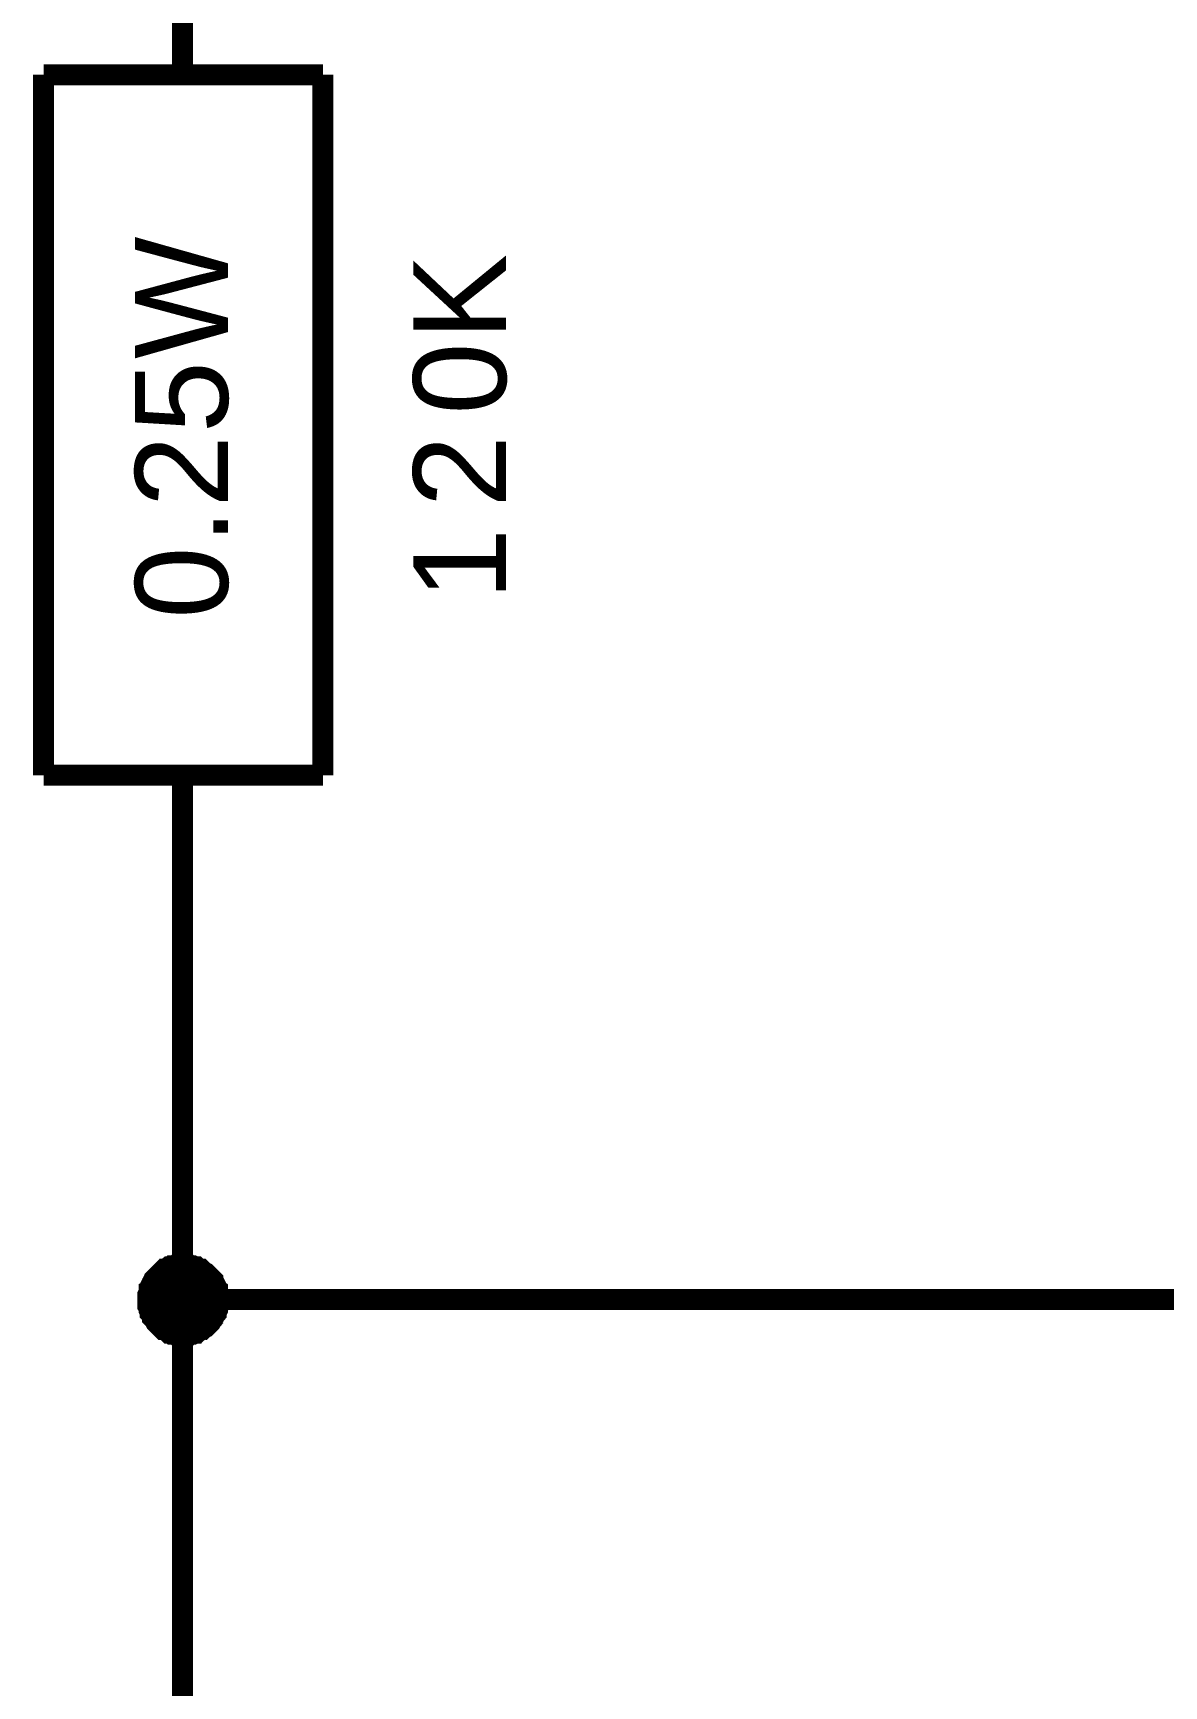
# Model space of a CAD drawing. Header units: millimetres. Extents: x -2024 to 917, y -725 to 13.
# Drawn here: x -1956.04 to -1939.89, y -302.18 to -278.58 of the extents above; entities that cross this region are included whole.
import ezdxf

# ---------------------------------------------------------------- set-up
doc = ezdxf.new("R2010")
doc.units = ezdxf.units.MM
doc.styles.get("Standard").update_dxf_attribs({"font": 'arial.ttf'})

msp = doc.modelspace()

# ---------------------------------------------------------------- linework, layer by layer
at = {"color": 7}
for points, const_width in [([(-1953.904, -279.172), (-1953.904, -276.672)], 0.3), ([(-1955.89, -279.172), (-1951.901, -279.172)], 0.3), ([(-1955.89, -289.174), (-1955.89, -279.172)], 0.3), ([(-1951.901, -289.174), (-1951.901, -279.172)], 0.3), ([(-1955.89, -289.174), (-1951.901, -289.174)], 0.3), ([(-1953.904, -289.174), (-1953.904, -291.674)], 0.3), ([(-1953.904, -301.659), (-1953.904, -296.659), (-1953.904, -291.674)], 0.3), ([(-1954.4, -296.659), (-1954.4, -296.642), (-1954.4, -296.609), (-1954.4, -296.592), (-1954.384, -296.559), (-1954.384, -296.543), (-1954.384, -296.509), (-1954.367, -296.493), (-1954.367, -296.476), (-1954.351, -296.443), (-1954.334, -296.427), (-1954.334, -296.41), (-1954.318, -296.377), (-1954.301, -296.36), (-1954.285, -296.344), (-1954.268, -296.327), (-1954.251, -296.311), (-1954.235, -296.294), (-1954.218, -296.278), (-1954.202, -296.261), (-1954.185, -296.245), (-1954.169, -296.228), (-1954.136, -296.228), (-1954.119, -296.211), (-1954.102, -296.195), (-1954.069, -296.195), (-1954.053, -296.178), (-1954.036, -296.178), (-1954.003, -296.178), (-1953.987, -296.162), (-1953.954, -296.162), (-1953.937, -296.162), (-1953.904, -296.162)], 0.3), ([(-1954.4, -296.659), (-1954.4, -296.642), (-1954.4, -296.609), (-1954.4, -296.592), (-1954.384, -296.559), (-1954.384, -296.543), (-1954.384, -296.509), (-1954.367, -296.493), (-1954.367, -296.476), (-1954.351, -296.443), (-1954.334, -296.427), (-1954.334, -296.41), (-1954.318, -296.377), (-1954.301, -296.36), (-1954.285, -296.344), (-1954.268, -296.327), (-1954.251, -296.311), (-1954.235, -296.294), (-1954.218, -296.278), (-1954.202, -296.261), (-1954.185, -296.245), (-1954.169, -296.228), (-1954.136, -296.228), (-1954.119, -296.211), (-1954.102, -296.195), (-1954.069, -296.195), (-1954.053, -296.178), (-1954.036, -296.178), (-1954.003, -296.178), (-1953.987, -296.162), (-1953.954, -296.162), (-1953.937, -296.162), (-1953.904, -296.162)], 0.3), ([(-1954.4, -296.659), (-1954.4, -296.642), (-1954.4, -296.609), (-1954.4, -296.592), (-1954.384, -296.559), (-1954.384, -296.543), (-1954.384, -296.509), (-1954.367, -296.493), (-1954.367, -296.476), (-1954.351, -296.443), (-1954.334, -296.427), (-1954.334, -296.41), (-1954.318, -296.377), (-1954.301, -296.36), (-1954.285, -296.344), (-1954.268, -296.327), (-1954.251, -296.311), (-1954.235, -296.294), (-1954.218, -296.278), (-1954.202, -296.261), (-1954.185, -296.245), (-1954.169, -296.228), (-1954.136, -296.228), (-1954.119, -296.211), (-1954.102, -296.195), (-1954.069, -296.195), (-1954.053, -296.178), (-1954.036, -296.178), (-1954.003, -296.178), (-1953.987, -296.162), (-1953.954, -296.162), (-1953.937, -296.162), (-1953.904, -296.162)], 0.3), ([(-1954.4, -296.659), (-1954.4, -296.642), (-1954.4, -296.609), (-1954.4, -296.592), (-1954.384, -296.559), (-1954.384, -296.543), (-1954.384, -296.509), (-1954.367, -296.493), (-1954.367, -296.476), (-1954.351, -296.443), (-1954.334, -296.427), (-1954.334, -296.41), (-1954.318, -296.377), (-1954.301, -296.36), (-1954.285, -296.344), (-1954.268, -296.327), (-1954.251, -296.311), (-1954.235, -296.294), (-1954.218, -296.278), (-1954.202, -296.261), (-1954.185, -296.245), (-1954.169, -296.228), (-1954.136, -296.228), (-1954.119, -296.211), (-1954.102, -296.195), (-1954.069, -296.195), (-1954.053, -296.178), (-1954.036, -296.178), (-1954.003, -296.178), (-1953.987, -296.162), (-1953.954, -296.162), (-1953.937, -296.162), (-1953.904, -296.162)], 0.3), ([(-1954.4, -296.659), (-1954.4, -296.642), (-1954.4, -296.609), (-1954.4, -296.592), (-1954.384, -296.559), (-1954.384, -296.543), (-1954.384, -296.509), (-1954.367, -296.493), (-1954.367, -296.476), (-1954.351, -296.443), (-1954.334, -296.427), (-1954.334, -296.41), (-1954.318, -296.377), (-1954.301, -296.36), (-1954.285, -296.344), (-1954.268, -296.327), (-1954.251, -296.311), (-1954.235, -296.294), (-1954.218, -296.278), (-1954.202, -296.261), (-1954.185, -296.245), (-1954.169, -296.228), (-1954.136, -296.228), (-1954.119, -296.211), (-1954.102, -296.195), (-1954.069, -296.195), (-1954.053, -296.178), (-1954.036, -296.178), (-1954.003, -296.178), (-1953.987, -296.162), (-1953.954, -296.162), (-1953.937, -296.162), (-1953.904, -296.162)], 0.0991), ([(-1954.4, -296.659), (-1954.4, -296.642), (-1954.4, -296.609), (-1954.4, -296.592), (-1954.384, -296.559), (-1954.384, -296.543), (-1954.384, -296.509), (-1954.367, -296.493), (-1954.367, -296.476), (-1954.351, -296.443), (-1954.334, -296.427), (-1954.334, -296.41), (-1954.318, -296.377), (-1954.301, -296.36), (-1954.285, -296.344), (-1954.268, -296.327), (-1954.251, -296.311), (-1954.235, -296.294), (-1954.218, -296.278), (-1954.202, -296.261), (-1954.185, -296.245), (-1954.169, -296.228), (-1954.136, -296.228), (-1954.119, -296.211), (-1954.102, -296.195), (-1954.069, -296.195), (-1954.053, -296.178), (-1954.036, -296.178), (-1954.003, -296.178), (-1953.987, -296.162), (-1953.954, -296.162), (-1953.937, -296.162), (-1953.904, -296.162)], 0.0991), ([(-1954.4, -296.659), (-1954.4, -296.642), (-1954.4, -296.609), (-1954.4, -296.592), (-1954.384, -296.559), (-1954.384, -296.543), (-1954.384, -296.509), (-1954.367, -296.493), (-1954.367, -296.476), (-1954.351, -296.443), (-1954.334, -296.427), (-1954.334, -296.41), (-1954.318, -296.377), (-1954.301, -296.36), (-1954.285, -296.344), (-1954.268, -296.327), (-1954.251, -296.311), (-1954.235, -296.294), (-1954.218, -296.278), (-1954.202, -296.261), (-1954.185, -296.245), (-1954.169, -296.228), (-1954.136, -296.228), (-1954.119, -296.211), (-1954.102, -296.195), (-1954.069, -296.195), (-1954.053, -296.178), (-1954.036, -296.178), (-1954.003, -296.178), (-1953.987, -296.162), (-1953.954, -296.162), (-1953.937, -296.162), (-1953.904, -296.162)], 0.0991), ([(-1954.4, -296.659), (-1954.4, -296.642), (-1954.4, -296.609), (-1954.4, -296.592), (-1954.384, -296.559), (-1954.384, -296.543), (-1954.384, -296.509), (-1954.367, -296.493), (-1954.367, -296.476), (-1954.351, -296.443), (-1954.334, -296.427), (-1954.334, -296.41), (-1954.318, -296.377), (-1954.301, -296.36), (-1954.285, -296.344), (-1954.268, -296.327), (-1954.251, -296.311), (-1954.235, -296.294), (-1954.218, -296.278), (-1954.202, -296.261), (-1954.185, -296.245), (-1954.169, -296.228), (-1954.136, -296.228), (-1954.119, -296.211), (-1954.102, -296.195), (-1954.069, -296.195), (-1954.053, -296.178), (-1954.036, -296.178), (-1954.003, -296.178), (-1953.987, -296.162), (-1953.954, -296.162), (-1953.937, -296.162), (-1953.904, -296.162)], 0.0991), ([(-1953.904, -296.162), (-1953.904, -296.162)], 0.3), ([(-1953.904, -296.162), (-1953.871, -296.162), (-1953.854, -296.162), (-1953.821, -296.162), (-1953.805, -296.178), (-1953.771, -296.178), (-1953.755, -296.178), (-1953.722, -296.195), (-1953.705, -296.195), (-1953.689, -296.211), (-1953.656, -296.228), (-1953.639, -296.228), (-1953.623, -296.245), (-1953.606, -296.261), (-1953.573, -296.278), (-1953.556, -296.294), (-1953.54, -296.311), (-1953.523, -296.327), (-1953.507, -296.344), (-1953.49, -296.36), (-1953.474, -296.377), (-1953.474, -296.41), (-1953.457, -296.427), (-1953.44, -296.443), (-1953.424, -296.476), (-1953.424, -296.493), (-1953.407, -296.509), (-1953.407, -296.543), (-1953.407, -296.559), (-1953.391, -296.592), (-1953.391, -296.609), (-1953.391, -296.642), (-1953.391, -296.659)], 0.3), ([(-1953.904, -296.162), (-1953.904, -296.162)], 0.3), ([(-1953.904, -296.162), (-1953.871, -296.162), (-1953.854, -296.162), (-1953.821, -296.162), (-1953.805, -296.178), (-1953.771, -296.178), (-1953.755, -296.178), (-1953.722, -296.195), (-1953.705, -296.195), (-1953.689, -296.211), (-1953.656, -296.228), (-1953.639, -296.228), (-1953.623, -296.245), (-1953.606, -296.261), (-1953.573, -296.278), (-1953.556, -296.294), (-1953.54, -296.311), (-1953.523, -296.327), (-1953.507, -296.344), (-1953.49, -296.36), (-1953.474, -296.377), (-1953.474, -296.41), (-1953.457, -296.427), (-1953.44, -296.443), (-1953.424, -296.476), (-1953.424, -296.493), (-1953.407, -296.509), (-1953.407, -296.543), (-1953.407, -296.559), (-1953.391, -296.592), (-1953.391, -296.609), (-1953.391, -296.642), (-1953.391, -296.659)], 0.3), ([(-1953.904, -296.162), (-1953.904, -296.162)], 0.3), ([(-1953.904, -296.162), (-1953.871, -296.162), (-1953.854, -296.162), (-1953.821, -296.162), (-1953.805, -296.178), (-1953.771, -296.178), (-1953.755, -296.178), (-1953.722, -296.195), (-1953.705, -296.195), (-1953.689, -296.211), (-1953.656, -296.228), (-1953.639, -296.228), (-1953.623, -296.245), (-1953.606, -296.261), (-1953.573, -296.278), (-1953.556, -296.294), (-1953.54, -296.311), (-1953.523, -296.327), (-1953.507, -296.344), (-1953.49, -296.36), (-1953.474, -296.377), (-1953.474, -296.41), (-1953.457, -296.427), (-1953.44, -296.443), (-1953.424, -296.476), (-1953.424, -296.493), (-1953.407, -296.509), (-1953.407, -296.543), (-1953.407, -296.559), (-1953.391, -296.592), (-1953.391, -296.609), (-1953.391, -296.642), (-1953.391, -296.659)], 0.3), ([(-1953.904, -296.162), (-1953.904, -296.162)], 0.3), ([(-1953.904, -296.162), (-1953.871, -296.162), (-1953.854, -296.162), (-1953.821, -296.162), (-1953.805, -296.178), (-1953.771, -296.178), (-1953.755, -296.178), (-1953.722, -296.195), (-1953.705, -296.195), (-1953.689, -296.211), (-1953.656, -296.228), (-1953.639, -296.228), (-1953.623, -296.245), (-1953.606, -296.261), (-1953.573, -296.278), (-1953.556, -296.294), (-1953.54, -296.311), (-1953.523, -296.327), (-1953.507, -296.344), (-1953.49, -296.36), (-1953.474, -296.377), (-1953.474, -296.41), (-1953.457, -296.427), (-1953.44, -296.443), (-1953.424, -296.476), (-1953.424, -296.493), (-1953.407, -296.509), (-1953.407, -296.543), (-1953.407, -296.559), (-1953.391, -296.592), (-1953.391, -296.609), (-1953.391, -296.642), (-1953.391, -296.659)], 0.3), ([(-1953.904, -296.162), (-1953.904, -296.162)], 0.0991), ([(-1953.904, -296.162), (-1953.871, -296.162), (-1953.854, -296.162), (-1953.821, -296.162), (-1953.805, -296.178), (-1953.771, -296.178), (-1953.755, -296.178), (-1953.722, -296.195), (-1953.705, -296.195), (-1953.689, -296.211), (-1953.656, -296.228), (-1953.639, -296.228), (-1953.623, -296.245), (-1953.606, -296.261), (-1953.573, -296.278), (-1953.556, -296.294), (-1953.54, -296.311), (-1953.523, -296.327), (-1953.507, -296.344), (-1953.49, -296.36), (-1953.474, -296.377), (-1953.474, -296.41), (-1953.457, -296.427), (-1953.44, -296.443), (-1953.424, -296.476), (-1953.424, -296.493), (-1953.407, -296.509), (-1953.407, -296.543), (-1953.407, -296.559), (-1953.391, -296.592), (-1953.391, -296.609), (-1953.391, -296.642), (-1953.391, -296.659)], 0.0991), ([(-1953.904, -296.162), (-1953.904, -296.162)], 0.0991), ([(-1953.904, -296.162), (-1953.871, -296.162), (-1953.854, -296.162), (-1953.821, -296.162), (-1953.805, -296.178), (-1953.771, -296.178), (-1953.755, -296.178), (-1953.722, -296.195), (-1953.705, -296.195), (-1953.689, -296.211), (-1953.656, -296.228), (-1953.639, -296.228), (-1953.623, -296.245), (-1953.606, -296.261), (-1953.573, -296.278), (-1953.556, -296.294), (-1953.54, -296.311), (-1953.523, -296.327), (-1953.507, -296.344), (-1953.49, -296.36), (-1953.474, -296.377), (-1953.474, -296.41), (-1953.457, -296.427), (-1953.44, -296.443), (-1953.424, -296.476), (-1953.424, -296.493), (-1953.407, -296.509), (-1953.407, -296.543), (-1953.407, -296.559), (-1953.391, -296.592), (-1953.391, -296.609), (-1953.391, -296.642), (-1953.391, -296.659)], 0.0991), ([(-1953.904, -296.162), (-1953.904, -296.162)], 0.0991), ([(-1953.904, -296.162), (-1953.871, -296.162), (-1953.854, -296.162), (-1953.821, -296.162), (-1953.805, -296.178), (-1953.771, -296.178), (-1953.755, -296.178), (-1953.722, -296.195), (-1953.705, -296.195), (-1953.689, -296.211), (-1953.656, -296.228), (-1953.639, -296.228), (-1953.623, -296.245), (-1953.606, -296.261), (-1953.573, -296.278), (-1953.556, -296.294), (-1953.54, -296.311), (-1953.523, -296.327), (-1953.507, -296.344), (-1953.49, -296.36), (-1953.474, -296.377), (-1953.474, -296.41), (-1953.457, -296.427), (-1953.44, -296.443), (-1953.424, -296.476), (-1953.424, -296.493), (-1953.407, -296.509), (-1953.407, -296.543), (-1953.407, -296.559), (-1953.391, -296.592), (-1953.391, -296.609), (-1953.391, -296.642), (-1953.391, -296.659)], 0.0991), ([(-1953.904, -296.162), (-1953.904, -296.162)], 0.0991), ([(-1953.904, -296.162), (-1953.871, -296.162), (-1953.854, -296.162), (-1953.821, -296.162), (-1953.805, -296.178), (-1953.771, -296.178), (-1953.755, -296.178), (-1953.722, -296.195), (-1953.705, -296.195), (-1953.689, -296.211), (-1953.656, -296.228), (-1953.639, -296.228), (-1953.623, -296.245), (-1953.606, -296.261), (-1953.573, -296.278), (-1953.556, -296.294), (-1953.54, -296.311), (-1953.523, -296.327), (-1953.507, -296.344), (-1953.49, -296.36), (-1953.474, -296.377), (-1953.474, -296.41), (-1953.457, -296.427), (-1953.44, -296.443), (-1953.424, -296.476), (-1953.424, -296.493), (-1953.407, -296.509), (-1953.407, -296.543), (-1953.407, -296.559), (-1953.391, -296.592), (-1953.391, -296.609), (-1953.391, -296.642), (-1953.391, -296.659)], 0.0991), ([(-1953.904, -297.172), (-1953.937, -297.172), (-1953.954, -297.172), (-1953.987, -297.172), (-1954.003, -297.155), (-1954.036, -297.155), (-1954.053, -297.155), (-1954.069, -297.139), (-1954.102, -297.139), (-1954.119, -297.122), (-1954.136, -297.106), (-1954.169, -297.089), (-1954.185, -297.089), (-1954.202, -297.072), (-1954.218, -297.056), (-1954.235, -297.039), (-1954.251, -297.023), (-1954.268, -297.006), (-1954.285, -296.99), (-1954.301, -296.957), (-1954.318, -296.94), (-1954.334, -296.923), (-1954.334, -296.907), (-1954.351, -296.874), (-1954.367, -296.857), (-1954.367, -296.841), (-1954.384, -296.808), (-1954.384, -296.791), (-1954.384, -296.758), (-1954.4, -296.741), (-1954.4, -296.708), (-1954.4, -296.692), (-1954.4, -296.659)], 0.3), ([(-1954.4, -296.659), (-1954.4, -296.659)], 0.3), ([(-1953.904, -297.172), (-1953.937, -297.172), (-1953.954, -297.172), (-1953.987, -297.172), (-1954.003, -297.155), (-1954.036, -297.155), (-1954.053, -297.155), (-1954.069, -297.139), (-1954.102, -297.139), (-1954.119, -297.122), (-1954.136, -297.106), (-1954.169, -297.089), (-1954.185, -297.089), (-1954.202, -297.072), (-1954.218, -297.056), (-1954.235, -297.039), (-1954.251, -297.023), (-1954.268, -297.006), (-1954.285, -296.99), (-1954.301, -296.957), (-1954.318, -296.94), (-1954.334, -296.923), (-1954.334, -296.907), (-1954.351, -296.874), (-1954.367, -296.857), (-1954.367, -296.841), (-1954.384, -296.808), (-1954.384, -296.791), (-1954.384, -296.758), (-1954.4, -296.741), (-1954.4, -296.708), (-1954.4, -296.692), (-1954.4, -296.659)], 0.3), ([(-1954.4, -296.659), (-1954.4, -296.659)], 0.3), ([(-1953.904, -297.172), (-1953.937, -297.172), (-1953.954, -297.172), (-1953.987, -297.172), (-1954.003, -297.155), (-1954.036, -297.155), (-1954.053, -297.155), (-1954.069, -297.139), (-1954.102, -297.139), (-1954.119, -297.122), (-1954.136, -297.106), (-1954.169, -297.089), (-1954.185, -297.089), (-1954.202, -297.072), (-1954.218, -297.056), (-1954.235, -297.039), (-1954.251, -297.023), (-1954.268, -297.006), (-1954.285, -296.99), (-1954.301, -296.957), (-1954.318, -296.94), (-1954.334, -296.923), (-1954.334, -296.907), (-1954.351, -296.874), (-1954.367, -296.857), (-1954.367, -296.841), (-1954.384, -296.808), (-1954.384, -296.791), (-1954.384, -296.758), (-1954.4, -296.741), (-1954.4, -296.708), (-1954.4, -296.692), (-1954.4, -296.659)], 0.3), ([(-1954.4, -296.659), (-1954.4, -296.659)], 0.3), ([(-1953.904, -297.172), (-1953.937, -297.172), (-1953.954, -297.172), (-1953.987, -297.172), (-1954.003, -297.155), (-1954.036, -297.155), (-1954.053, -297.155), (-1954.069, -297.139), (-1954.102, -297.139), (-1954.119, -297.122), (-1954.136, -297.106), (-1954.169, -297.089), (-1954.185, -297.089), (-1954.202, -297.072), (-1954.218, -297.056), (-1954.235, -297.039), (-1954.251, -297.023), (-1954.268, -297.006), (-1954.285, -296.99), (-1954.301, -296.957), (-1954.318, -296.94), (-1954.334, -296.923), (-1954.334, -296.907), (-1954.351, -296.874), (-1954.367, -296.857), (-1954.367, -296.841), (-1954.384, -296.808), (-1954.384, -296.791), (-1954.384, -296.758), (-1954.4, -296.741), (-1954.4, -296.708), (-1954.4, -296.692), (-1954.4, -296.659)], 0.3), ([(-1954.4, -296.659), (-1954.4, -296.659)], 0.3), ([(-1953.904, -297.172), (-1953.937, -297.172), (-1953.954, -297.172), (-1953.987, -297.172), (-1954.003, -297.155), (-1954.036, -297.155), (-1954.053, -297.155), (-1954.069, -297.139), (-1954.102, -297.139), (-1954.119, -297.122), (-1954.136, -297.106), (-1954.169, -297.089), (-1954.185, -297.089), (-1954.202, -297.072), (-1954.218, -297.056), (-1954.235, -297.039), (-1954.251, -297.023), (-1954.268, -297.006), (-1954.285, -296.99), (-1954.301, -296.957), (-1954.318, -296.94), (-1954.334, -296.923), (-1954.334, -296.907), (-1954.351, -296.874), (-1954.367, -296.857), (-1954.367, -296.841), (-1954.384, -296.808), (-1954.384, -296.791), (-1954.384, -296.758), (-1954.4, -296.741), (-1954.4, -296.708), (-1954.4, -296.692), (-1954.4, -296.659)], 0.0991), ([(-1954.4, -296.659), (-1954.4, -296.659)], 0.0991), ([(-1953.904, -297.172), (-1953.937, -297.172), (-1953.954, -297.172), (-1953.987, -297.172), (-1954.003, -297.155), (-1954.036, -297.155), (-1954.053, -297.155), (-1954.069, -297.139), (-1954.102, -297.139), (-1954.119, -297.122), (-1954.136, -297.106), (-1954.169, -297.089), (-1954.185, -297.089), (-1954.202, -297.072), (-1954.218, -297.056), (-1954.235, -297.039), (-1954.251, -297.023), (-1954.268, -297.006), (-1954.285, -296.99), (-1954.301, -296.957), (-1954.318, -296.94), (-1954.334, -296.923), (-1954.334, -296.907), (-1954.351, -296.874), (-1954.367, -296.857), (-1954.367, -296.841), (-1954.384, -296.808), (-1954.384, -296.791), (-1954.384, -296.758), (-1954.4, -296.741), (-1954.4, -296.708), (-1954.4, -296.692), (-1954.4, -296.659)], 0.0991), ([(-1954.4, -296.659), (-1954.4, -296.659)], 0.0991), ([(-1953.904, -297.172), (-1953.937, -297.172), (-1953.954, -297.172), (-1953.987, -297.172), (-1954.003, -297.155), (-1954.036, -297.155), (-1954.053, -297.155), (-1954.069, -297.139), (-1954.102, -297.139), (-1954.119, -297.122), (-1954.136, -297.106), (-1954.169, -297.089), (-1954.185, -297.089), (-1954.202, -297.072), (-1954.218, -297.056), (-1954.235, -297.039), (-1954.251, -297.023), (-1954.268, -297.006), (-1954.285, -296.99), (-1954.301, -296.957), (-1954.318, -296.94), (-1954.334, -296.923), (-1954.334, -296.907), (-1954.351, -296.874), (-1954.367, -296.857), (-1954.367, -296.841), (-1954.384, -296.808), (-1954.384, -296.791), (-1954.384, -296.758), (-1954.4, -296.741), (-1954.4, -296.708), (-1954.4, -296.692), (-1954.4, -296.659)], 0.0991), ([(-1954.4, -296.659), (-1954.4, -296.659)], 0.0991), ([(-1953.904, -297.172), (-1953.937, -297.172), (-1953.954, -297.172), (-1953.987, -297.172), (-1954.003, -297.155), (-1954.036, -297.155), (-1954.053, -297.155), (-1954.069, -297.139), (-1954.102, -297.139), (-1954.119, -297.122), (-1954.136, -297.106), (-1954.169, -297.089), (-1954.185, -297.089), (-1954.202, -297.072), (-1954.218, -297.056), (-1954.235, -297.039), (-1954.251, -297.023), (-1954.268, -297.006), (-1954.285, -296.99), (-1954.301, -296.957), (-1954.318, -296.94), (-1954.334, -296.923), (-1954.334, -296.907), (-1954.351, -296.874), (-1954.367, -296.857), (-1954.367, -296.841), (-1954.384, -296.808), (-1954.384, -296.791), (-1954.384, -296.758), (-1954.4, -296.741), (-1954.4, -296.708), (-1954.4, -296.692), (-1954.4, -296.659)], 0.0991), ([(-1954.4, -296.659), (-1954.4, -296.659)], 0.0991), ([(-1953.391, -296.659), (-1953.391, -296.692), (-1953.391, -296.708), (-1953.391, -296.741), (-1953.407, -296.758), (-1953.407, -296.791), (-1953.407, -296.808), (-1953.424, -296.841), (-1953.424, -296.857), (-1953.44, -296.874), (-1953.457, -296.907), (-1953.474, -296.923), (-1953.474, -296.94), (-1953.49, -296.957), (-1953.507, -296.99), (-1953.523, -297.006), (-1953.54, -297.023), (-1953.556, -297.039), (-1953.573, -297.056), (-1953.606, -297.072), (-1953.623, -297.089), (-1953.639, -297.089), (-1953.656, -297.106), (-1953.689, -297.122), (-1953.705, -297.139), (-1953.722, -297.139), (-1953.755, -297.155), (-1953.771, -297.155), (-1953.805, -297.155), (-1953.821, -297.172), (-1953.854, -297.172), (-1953.871, -297.172), (-1953.904, -297.172)], 0.3), ([(-1953.904, -296.659), (-1938.909, -296.659), (-1938.909, -305.418)], 0.3), ([(-1953.391, -296.659), (-1953.391, -296.692), (-1953.391, -296.708), (-1953.391, -296.741), (-1953.407, -296.758), (-1953.407, -296.791), (-1953.407, -296.808), (-1953.424, -296.841), (-1953.424, -296.857), (-1953.44, -296.874), (-1953.457, -296.907), (-1953.474, -296.923), (-1953.474, -296.94), (-1953.49, -296.957), (-1953.507, -296.99), (-1953.523, -297.006), (-1953.54, -297.023), (-1953.556, -297.039), (-1953.573, -297.056), (-1953.606, -297.072), (-1953.623, -297.089), (-1953.639, -297.089), (-1953.656, -297.106), (-1953.689, -297.122), (-1953.705, -297.139), (-1953.722, -297.139), (-1953.755, -297.155), (-1953.771, -297.155), (-1953.805, -297.155), (-1953.821, -297.172), (-1953.854, -297.172), (-1953.871, -297.172), (-1953.904, -297.172)], 0.3), ([(-1953.391, -296.659), (-1953.391, -296.692), (-1953.391, -296.708), (-1953.391, -296.741), (-1953.407, -296.758), (-1953.407, -296.791), (-1953.407, -296.808), (-1953.424, -296.841), (-1953.424, -296.857), (-1953.44, -296.874), (-1953.457, -296.907), (-1953.474, -296.923), (-1953.474, -296.94), (-1953.49, -296.957), (-1953.507, -296.99), (-1953.523, -297.006), (-1953.54, -297.023), (-1953.556, -297.039), (-1953.573, -297.056), (-1953.606, -297.072), (-1953.623, -297.089), (-1953.639, -297.089), (-1953.656, -297.106), (-1953.689, -297.122), (-1953.705, -297.139), (-1953.722, -297.139), (-1953.755, -297.155), (-1953.771, -297.155), (-1953.805, -297.155), (-1953.821, -297.172), (-1953.854, -297.172), (-1953.871, -297.172), (-1953.904, -297.172)], 0.3), ([(-1953.391, -296.659), (-1953.391, -296.692), (-1953.391, -296.708), (-1953.391, -296.741), (-1953.407, -296.758), (-1953.407, -296.791), (-1953.407, -296.808), (-1953.424, -296.841), (-1953.424, -296.857), (-1953.44, -296.874), (-1953.457, -296.907), (-1953.474, -296.923), (-1953.474, -296.94), (-1953.49, -296.957), (-1953.507, -296.99), (-1953.523, -297.006), (-1953.54, -297.023), (-1953.556, -297.039), (-1953.573, -297.056), (-1953.606, -297.072), (-1953.623, -297.089), (-1953.639, -297.089), (-1953.656, -297.106), (-1953.689, -297.122), (-1953.705, -297.139), (-1953.722, -297.139), (-1953.755, -297.155), (-1953.771, -297.155), (-1953.805, -297.155), (-1953.821, -297.172), (-1953.854, -297.172), (-1953.871, -297.172), (-1953.904, -297.172)], 0.3), ([(-1953.391, -296.659), (-1953.391, -296.692), (-1953.391, -296.708), (-1953.391, -296.741), (-1953.407, -296.758), (-1953.407, -296.791), (-1953.407, -296.808), (-1953.424, -296.841), (-1953.424, -296.857), (-1953.44, -296.874), (-1953.457, -296.907), (-1953.474, -296.923), (-1953.474, -296.94), (-1953.49, -296.957), (-1953.507, -296.99), (-1953.523, -297.006), (-1953.54, -297.023), (-1953.556, -297.039), (-1953.573, -297.056), (-1953.606, -297.072), (-1953.623, -297.089), (-1953.639, -297.089), (-1953.656, -297.106), (-1953.689, -297.122), (-1953.705, -297.139), (-1953.722, -297.139), (-1953.755, -297.155), (-1953.771, -297.155), (-1953.805, -297.155), (-1953.821, -297.172), (-1953.854, -297.172), (-1953.871, -297.172), (-1953.904, -297.172)], 0.0991), ([(-1953.391, -296.659), (-1953.391, -296.692), (-1953.391, -296.708), (-1953.391, -296.741), (-1953.407, -296.758), (-1953.407, -296.791), (-1953.407, -296.808), (-1953.424, -296.841), (-1953.424, -296.857), (-1953.44, -296.874), (-1953.457, -296.907), (-1953.474, -296.923), (-1953.474, -296.94), (-1953.49, -296.957), (-1953.507, -296.99), (-1953.523, -297.006), (-1953.54, -297.023), (-1953.556, -297.039), (-1953.573, -297.056), (-1953.606, -297.072), (-1953.623, -297.089), (-1953.639, -297.089), (-1953.656, -297.106), (-1953.689, -297.122), (-1953.705, -297.139), (-1953.722, -297.139), (-1953.755, -297.155), (-1953.771, -297.155), (-1953.805, -297.155), (-1953.821, -297.172), (-1953.854, -297.172), (-1953.871, -297.172), (-1953.904, -297.172)], 0.0991), ([(-1953.391, -296.659), (-1953.391, -296.692), (-1953.391, -296.708), (-1953.391, -296.741), (-1953.407, -296.758), (-1953.407, -296.791), (-1953.407, -296.808), (-1953.424, -296.841), (-1953.424, -296.857), (-1953.44, -296.874), (-1953.457, -296.907), (-1953.474, -296.923), (-1953.474, -296.94), (-1953.49, -296.957), (-1953.507, -296.99), (-1953.523, -297.006), (-1953.54, -297.023), (-1953.556, -297.039), (-1953.573, -297.056), (-1953.606, -297.072), (-1953.623, -297.089), (-1953.639, -297.089), (-1953.656, -297.106), (-1953.689, -297.122), (-1953.705, -297.139), (-1953.722, -297.139), (-1953.755, -297.155), (-1953.771, -297.155), (-1953.805, -297.155), (-1953.821, -297.172), (-1953.854, -297.172), (-1953.871, -297.172), (-1953.904, -297.172)], 0.0991), ([(-1953.391, -296.659), (-1953.391, -296.692), (-1953.391, -296.708), (-1953.391, -296.741), (-1953.407, -296.758), (-1953.407, -296.791), (-1953.407, -296.808), (-1953.424, -296.841), (-1953.424, -296.857), (-1953.44, -296.874), (-1953.457, -296.907), (-1953.474, -296.923), (-1953.474, -296.94), (-1953.49, -296.957), (-1953.507, -296.99), (-1953.523, -297.006), (-1953.54, -297.023), (-1953.556, -297.039), (-1953.573, -297.056), (-1953.606, -297.072), (-1953.623, -297.089), (-1953.639, -297.089), (-1953.656, -297.106), (-1953.689, -297.122), (-1953.705, -297.139), (-1953.722, -297.139), (-1953.755, -297.155), (-1953.771, -297.155), (-1953.805, -297.155), (-1953.821, -297.172), (-1953.854, -297.172), (-1953.871, -297.172), (-1953.904, -297.172)], 0.0991), ([(-1953.391, -296.659), (-1953.391, -296.659), (-1953.391, -296.659), (-1953.391, -296.659), (-1953.391, -296.659), (-1953.391, -296.659), (-1953.391, -296.659), (-1953.391, -296.659), (-1953.391, -296.659), (-1953.391, -296.659), (-1953.391, -296.659), (-1953.391, -296.659), (-1953.391, -296.659), (-1953.391, -296.659), (-1953.391, -296.659), (-1953.391, -296.659), (-1953.391, -296.659), (-1953.391, -296.659), (-1953.391, -296.659), (-1953.391, -296.659), (-1953.391, -296.659), (-1953.391, -296.659), (-1953.391, -296.659), (-1953.391, -296.659), (-1953.391, -296.659), (-1953.391, -296.659), (-1953.391, -296.659), (-1953.391, -296.659), (-1953.391, -296.659), (-1953.391, -296.659), (-1953.391, -296.659), (-1953.391, -296.659), (-1953.391, -296.659)], 0.3), ([(-1953.391, -296.659), (-1953.391, -296.659)], 0.3), ([(-1953.391, -296.659), (-1953.391, -296.659), (-1953.391, -296.659), (-1953.391, -296.659), (-1953.391, -296.659), (-1953.391, -296.659), (-1953.391, -296.659), (-1953.391, -296.659), (-1953.391, -296.659), (-1953.391, -296.659), (-1953.391, -296.659), (-1953.391, -296.659), (-1953.391, -296.659), (-1953.391, -296.659), (-1953.391, -296.659), (-1953.391, -296.659), (-1953.391, -296.659), (-1953.391, -296.659), (-1953.391, -296.659), (-1953.391, -296.659), (-1953.391, -296.659), (-1953.391, -296.659), (-1953.391, -296.659), (-1953.391, -296.659), (-1953.391, -296.659), (-1953.391, -296.659), (-1953.391, -296.659), (-1953.391, -296.659), (-1953.391, -296.659), (-1953.391, -296.659), (-1953.391, -296.659), (-1953.391, -296.659), (-1953.391, -296.659)], 0.3), ([(-1953.391, -296.659), (-1953.391, -296.659)], 0.3), ([(-1953.391, -296.659), (-1953.391, -296.659), (-1953.391, -296.659), (-1953.391, -296.659), (-1953.391, -296.659), (-1953.391, -296.659), (-1953.391, -296.659), (-1953.391, -296.659), (-1953.391, -296.659), (-1953.391, -296.659), (-1953.391, -296.659), (-1953.391, -296.659), (-1953.391, -296.659), (-1953.391, -296.659), (-1953.391, -296.659), (-1953.391, -296.659), (-1953.391, -296.659), (-1953.391, -296.659), (-1953.391, -296.659), (-1953.391, -296.659), (-1953.391, -296.659), (-1953.391, -296.659), (-1953.391, -296.659), (-1953.391, -296.659), (-1953.391, -296.659), (-1953.391, -296.659), (-1953.391, -296.659), (-1953.391, -296.659), (-1953.391, -296.659), (-1953.391, -296.659), (-1953.391, -296.659), (-1953.391, -296.659), (-1953.391, -296.659)], 0.3), ([(-1953.391, -296.659), (-1953.391, -296.659)], 0.3), ([(-1953.391, -296.659), (-1953.391, -296.659), (-1953.391, -296.659), (-1953.391, -296.659), (-1953.391, -296.659), (-1953.391, -296.659), (-1953.391, -296.659), (-1953.391, -296.659), (-1953.391, -296.659), (-1953.391, -296.659), (-1953.391, -296.659), (-1953.391, -296.659), (-1953.391, -296.659), (-1953.391, -296.659), (-1953.391, -296.659), (-1953.391, -296.659), (-1953.391, -296.659), (-1953.391, -296.659), (-1953.391, -296.659), (-1953.391, -296.659), (-1953.391, -296.659), (-1953.391, -296.659), (-1953.391, -296.659), (-1953.391, -296.659), (-1953.391, -296.659), (-1953.391, -296.659), (-1953.391, -296.659), (-1953.391, -296.659), (-1953.391, -296.659), (-1953.391, -296.659), (-1953.391, -296.659), (-1953.391, -296.659), (-1953.391, -296.659)], 0.3), ([(-1953.391, -296.659), (-1953.391, -296.659)], 0.3), ([(-1953.391, -296.659), (-1953.391, -296.659), (-1953.391, -296.659), (-1953.391, -296.659), (-1953.391, -296.659), (-1953.391, -296.659), (-1953.391, -296.659), (-1953.391, -296.659), (-1953.391, -296.659), (-1953.391, -296.659), (-1953.391, -296.659), (-1953.391, -296.659), (-1953.391, -296.659), (-1953.391, -296.659), (-1953.391, -296.659), (-1953.391, -296.659), (-1953.391, -296.659), (-1953.391, -296.659), (-1953.391, -296.659), (-1953.391, -296.659), (-1953.391, -296.659), (-1953.391, -296.659), (-1953.391, -296.659), (-1953.391, -296.659), (-1953.391, -296.659), (-1953.391, -296.659), (-1953.391, -296.659), (-1953.391, -296.659), (-1953.391, -296.659), (-1953.391, -296.659), (-1953.391, -296.659), (-1953.391, -296.659), (-1953.391, -296.659)], 0.0991), ([(-1953.391, -296.659), (-1953.391, -296.659)], 0.0991), ([(-1953.391, -296.659), (-1953.391, -296.659), (-1953.391, -296.659), (-1953.391, -296.659), (-1953.391, -296.659), (-1953.391, -296.659), (-1953.391, -296.659), (-1953.391, -296.659), (-1953.391, -296.659), (-1953.391, -296.659), (-1953.391, -296.659), (-1953.391, -296.659), (-1953.391, -296.659), (-1953.391, -296.659), (-1953.391, -296.659), (-1953.391, -296.659), (-1953.391, -296.659), (-1953.391, -296.659), (-1953.391, -296.659), (-1953.391, -296.659), (-1953.391, -296.659), (-1953.391, -296.659), (-1953.391, -296.659), (-1953.391, -296.659), (-1953.391, -296.659), (-1953.391, -296.659), (-1953.391, -296.659), (-1953.391, -296.659), (-1953.391, -296.659), (-1953.391, -296.659), (-1953.391, -296.659), (-1953.391, -296.659), (-1953.391, -296.659)], 0.0991), ([(-1953.391, -296.659), (-1953.391, -296.659)], 0.0991), ([(-1953.391, -296.659), (-1953.391, -296.659), (-1953.391, -296.659), (-1953.391, -296.659), (-1953.391, -296.659), (-1953.391, -296.659), (-1953.391, -296.659), (-1953.391, -296.659), (-1953.391, -296.659), (-1953.391, -296.659), (-1953.391, -296.659), (-1953.391, -296.659), (-1953.391, -296.659), (-1953.391, -296.659), (-1953.391, -296.659), (-1953.391, -296.659), (-1953.391, -296.659), (-1953.391, -296.659), (-1953.391, -296.659), (-1953.391, -296.659), (-1953.391, -296.659), (-1953.391, -296.659), (-1953.391, -296.659), (-1953.391, -296.659), (-1953.391, -296.659), (-1953.391, -296.659), (-1953.391, -296.659), (-1953.391, -296.659), (-1953.391, -296.659), (-1953.391, -296.659), (-1953.391, -296.659), (-1953.391, -296.659), (-1953.391, -296.659)], 0.0991), ([(-1953.391, -296.659), (-1953.391, -296.659)], 0.0991), ([(-1953.391, -296.659), (-1953.391, -296.659), (-1953.391, -296.659), (-1953.391, -296.659), (-1953.391, -296.659), (-1953.391, -296.659), (-1953.391, -296.659), (-1953.391, -296.659), (-1953.391, -296.659), (-1953.391, -296.659), (-1953.391, -296.659), (-1953.391, -296.659), (-1953.391, -296.659), (-1953.391, -296.659), (-1953.391, -296.659), (-1953.391, -296.659), (-1953.391, -296.659), (-1953.391, -296.659), (-1953.391, -296.659), (-1953.391, -296.659), (-1953.391, -296.659), (-1953.391, -296.659), (-1953.391, -296.659), (-1953.391, -296.659), (-1953.391, -296.659), (-1953.391, -296.659), (-1953.391, -296.659), (-1953.391, -296.659), (-1953.391, -296.659), (-1953.391, -296.659), (-1953.391, -296.659), (-1953.391, -296.659), (-1953.391, -296.659)], 0.0991), ([(-1953.391, -296.659), (-1953.391, -296.659)], 0.0991), ([(-1953.904, -304.16), (-1953.904, -301.659)], 0.3)]:
    msp.add_lwpolyline(points, dxfattribs=dict(at, const_width=const_width))
at = {"color": 7, "const_width": 0.508}
msp.add_lwpolyline([(-1954.206, -296.658, 1), (-1953.698, -296.658, 1)], format="xyb", close=True, dxfattribs=at)

# ---------------------------------------------------------------- texts
at = {"color": 7}
for s, p in [('W', (-1953.258, -283.229)), ('K', (-1949.286, -282.964)), ('0', (-1949.286, -284.024)), ('5', (-1953.258, -284.289)), ('2', (-1953.258, -285.349)), ('2', (-1949.286, -285.349)), ('.', (-1953.258, -285.879)), ('1', (-1949.286, -286.674)), ('0', (-1953.258, -286.938))]:
    msp.add_text(s, height=1.325, rotation=90, dxfattribs=at).set_placement(p)

doc.saveas('drawing.dxf')
